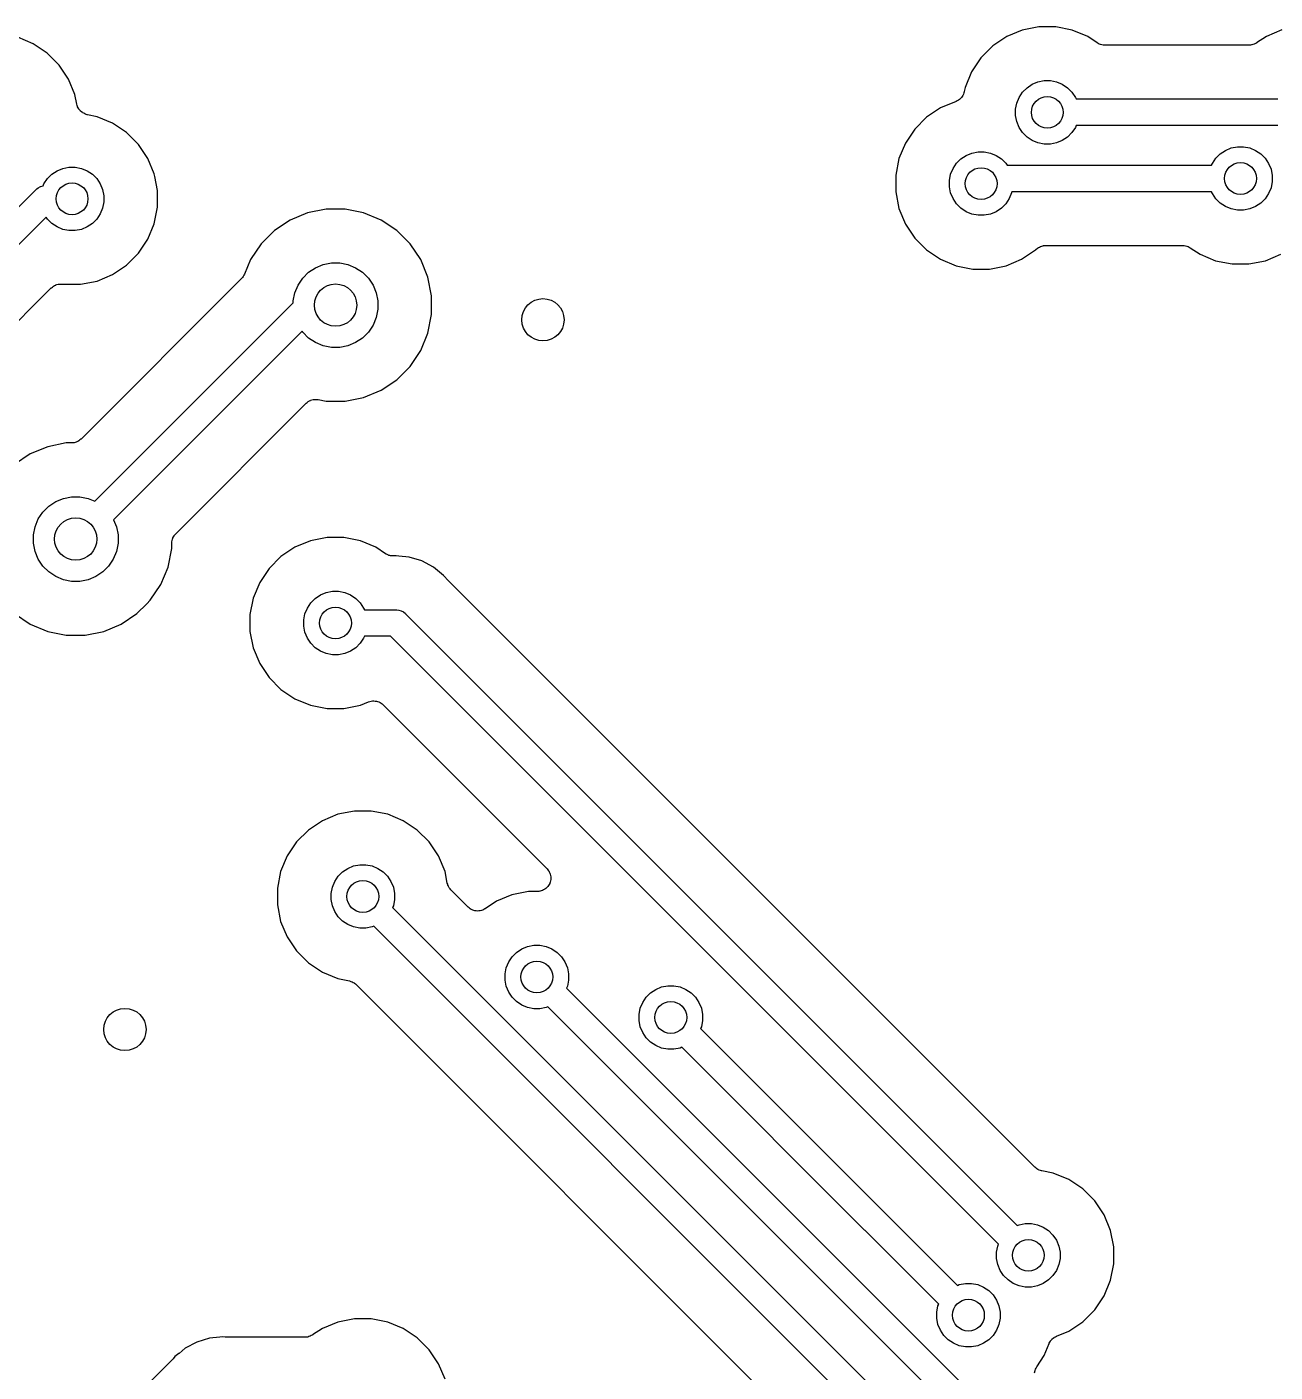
# Model space of a CAD drawing. Extents: x 0.81 to 4.31, y -4.31 to -0.81.
# Drawn here: x 2.208 to 2.672, y -2.641 to -2.141 of the extents above; entities that cross this region are included whole.
import ezdxf

# ---------------------------------------------------------------- set-up
doc = ezdxf.new("R2010")
doc.units = 0
doc.header["$MEASUREMENT"] = 0
doc.layers.add('BLACK', color=7, linetype='CONTINUOUS')

msp = doc.modelspace()

# ---------------------------------------------------------------- linework, layer by layer
at = {"layer": 'BLACK', "linetype": 'CONTINUOUS'}
for p, q in [((2.57831, -2.14173), (2.57252, -2.14413)), ((2.58446, -2.14051), (2.57831, -2.14173)), ((2.59073, -2.14051), (2.58446, -2.14051)), ((2.59687, -2.14173), (2.59073, -2.14051)), ((2.60266, -2.14413), (2.59687, -2.14173)), ((2.67494, -2.14165), (2.66915, -2.14404)), ((2.21017, -2.14679), (2.20438, -2.14439)), ((2.21538, -2.15027), (2.21017, -2.14679)), ((2.56731, -2.14761), (2.56288, -2.15204)), ((2.57252, -2.14413), (2.56731, -2.14761)), ((2.60616, -2.14647), (2.60266, -2.14413)), ((2.60657, -2.14669), (2.60616, -2.14647)), ((2.60697, -2.14691), (2.60657, -2.14669)), ((2.607, -2.14692), (2.60697, -2.14691)), ((2.60702, -2.14693), (2.607, -2.14692)), ((2.60746, -2.14706), (2.60702, -2.14693)), ((2.6079, -2.1472), (2.60746, -2.14706)), ((2.60793, -2.14721), (2.6079, -2.1472)), ((2.60796, -2.14722), (2.60793, -2.14721)), ((2.60841, -2.14726), (2.60796, -2.14722)), ((2.60887, -2.14731), (2.60841, -2.14726)), ((2.60893, -2.14731), (2.60887, -2.14731)), ((2.60894, -2.14731), (2.60893, -2.14731)), ((2.60893, -2.14731), (2.60893, -2.14731)), ((2.60893, -2.14731), (2.60893, -2.14731)), ((2.66274, -2.14731), (2.60894, -2.14731)), ((2.6632, -2.14727), (2.66274, -2.14731)), ((2.66366, -2.14723), (2.6632, -2.14727)), ((2.66368, -2.14722), (2.66366, -2.14723)), ((2.66371, -2.14722), (2.66368, -2.14722)), ((2.66415, -2.14709), (2.66371, -2.14722)), ((2.66459, -2.14696), (2.66415, -2.14709)), ((2.66462, -2.14694), (2.66459, -2.14696)), ((2.66465, -2.14694), (2.66462, -2.14694)), ((2.66505, -2.14672), (2.66465, -2.14694)), ((2.66546, -2.14651), (2.66505, -2.14672)), ((2.66551, -2.14648), (2.66546, -2.14651)), ((2.66552, -2.14647), (2.66551, -2.14648)), ((2.66551, -2.14648), (2.66551, -2.14648)), ((2.66551, -2.14648), (2.66551, -2.14648)), ((2.66915, -2.14404), (2.66552, -2.14647)), ((2.21981, -2.1547), (2.21538, -2.15027)), ((2.56288, -2.15204), (2.5594, -2.15725)), ((2.22329, -2.15991), (2.21981, -2.1547)), ((2.5594, -2.15725), (2.557, -2.16304)), ((2.22569, -2.1657), (2.22329, -2.15991)), ((2.58006, -2.16315), (2.582, -2.16185)), ((2.582, -2.16185), (2.58415, -2.16096)), ((2.58415, -2.16096), (2.58643, -2.16051)), ((2.58643, -2.16051), (2.58876, -2.16051)), ((2.58876, -2.16051), (2.59104, -2.16096)), ((2.59104, -2.16096), (2.59319, -2.16185)), ((2.59319, -2.16185), (2.59512, -2.16315)), ((2.2264, -2.16928), (2.22569, -2.1657)), ((2.55453, -2.16779), (2.55412, -2.16801)), ((2.55455, -2.16778), (2.55453, -2.16779)), ((2.55457, -2.16777), (2.55455, -2.16778)), ((2.55493, -2.16747), (2.55457, -2.16777)), ((2.55529, -2.16718), (2.55493, -2.16747)), ((2.5553, -2.16716), (2.55529, -2.16718)), ((2.55532, -2.16715), (2.5553, -2.16716)), ((2.55562, -2.16679), (2.55532, -2.16715)), ((2.55592, -2.16643), (2.55562, -2.16679)), ((2.55593, -2.16641), (2.55592, -2.16643)), ((2.55594, -2.16639), (2.55593, -2.16641)), ((2.55617, -2.16598), (2.55594, -2.16639)), ((2.55639, -2.16558), (2.55617, -2.16598)), ((2.5564, -2.16556), (2.55639, -2.16558)), ((2.55641, -2.16553), (2.5564, -2.16556)), ((2.55654, -2.16509), (2.55641, -2.16553)), ((2.55668, -2.16465), (2.55654, -2.16509)), ((2.55669, -2.1646), (2.55668, -2.16465)), ((2.5567, -2.16458), (2.55669, -2.1646)), ((2.55669, -2.1646), (2.55669, -2.1646)), ((2.55669, -2.1646), (2.55669, -2.1646)), ((2.557, -2.16304), (2.5567, -2.16458)), ((2.57624, -2.16888), (2.57713, -2.16673)), ((2.57713, -2.16673), (2.57842, -2.16479)), ((2.57842, -2.16479), (2.58006, -2.16315)), ((2.59512, -2.16315), (2.59677, -2.16479)), ((2.59677, -2.16479), (2.59806, -2.16673)), ((2.59806, -2.16673), (2.5983, -2.16731)), ((2.5983, -2.16731), (2.67347, -2.16731)), ((2.22654, -2.16972), (2.2264, -2.16928)), ((2.22667, -2.17017), (2.22654, -2.16972)), ((2.22668, -2.17019), (2.22667, -2.17017)), ((2.22669, -2.17021), (2.22668, -2.17019)), ((2.22691, -2.17062), (2.22669, -2.17021)), ((2.22712, -2.17103), (2.22691, -2.17062)), ((2.22713, -2.17105), (2.22712, -2.17103)), ((2.22714, -2.17107), (2.22713, -2.17105)), ((2.22744, -2.17143), (2.22714, -2.17107)), ((2.22773, -2.17179), (2.22744, -2.17143)), ((2.22775, -2.17181), (2.22773, -2.17179)), ((2.22776, -2.17183), (2.22775, -2.17181)), ((2.22812, -2.17212), (2.22776, -2.17183)), ((2.22848, -2.17242), (2.22812, -2.17212)), ((2.2285, -2.17243), (2.22848, -2.17242)), ((2.22851, -2.17245), (2.2285, -2.17243)), ((2.22893, -2.17267), (2.22851, -2.17245)), ((2.22933, -2.17289), (2.22893, -2.17267)), ((2.54792, -2.17062), (2.54271, -2.1741)), ((2.55371, -2.16822), (2.54792, -2.17062)), ((2.55412, -2.16801), (2.55371, -2.16822)), ((2.57578, -2.17116), (2.57624, -2.16888)), ((2.57578, -2.17348), (2.57578, -2.17116)), ((2.22935, -2.1729), (2.22933, -2.17289)), ((2.22937, -2.17291), (2.22935, -2.1729)), ((2.22982, -2.17305), (2.22937, -2.17291)), ((2.23026, -2.17319), (2.22982, -2.17305)), ((2.2303, -2.1732), (2.23026, -2.17319)), ((2.23031, -2.1732), (2.2303, -2.1732)), ((2.23033, -2.1732), (2.23031, -2.1732)), ((2.23031, -2.1732), (2.23031, -2.1732)), ((2.23391, -2.17392), (2.23033, -2.1732)), ((2.2397, -2.17631), (2.23391, -2.17392)), ((2.24491, -2.17979), (2.2397, -2.17631)), ((2.54271, -2.1741), (2.53828, -2.17854)), ((2.57624, -2.17577), (2.57578, -2.17348)), ((2.57713, -2.17792), (2.57624, -2.17577)), ((2.59837, -2.17716), (2.59806, -2.17792)), ((2.67347, -2.17716), (2.59837, -2.17716)), ((2.24934, -2.18423), (2.24491, -2.17979)), ((2.53828, -2.17854), (2.5348, -2.18375)), ((2.57842, -2.17985), (2.57713, -2.17792)), ((2.58006, -2.18149), (2.57842, -2.17985)), ((2.582, -2.18279), (2.58006, -2.18149)), ((2.58415, -2.18368), (2.582, -2.18279)), ((2.59319, -2.18279), (2.59104, -2.18368)), ((2.59512, -2.18149), (2.59319, -2.18279)), ((2.59677, -2.17985), (2.59512, -2.18149)), ((2.59806, -2.17792), (2.59677, -2.17985)), ((2.25282, -2.18944), (2.24934, -2.18423)), ((2.5348, -2.18375), (2.5324, -2.18953)), ((2.55739, -2.18835), (2.55954, -2.18746)), ((2.55954, -2.18746), (2.56182, -2.187)), ((2.56182, -2.187), (2.56415, -2.187)), ((2.56415, -2.187), (2.56643, -2.18746)), ((2.56643, -2.18746), (2.56858, -2.18835)), ((2.58643, -2.18413), (2.58415, -2.18368)), ((2.58876, -2.18413), (2.58643, -2.18413)), ((2.59104, -2.18368), (2.58876, -2.18413)), ((2.65035, -2.1894), (2.652, -2.18775)), ((2.652, -2.18775), (2.65393, -2.18646)), ((2.65393, -2.18646), (2.65608, -2.18557)), ((2.65608, -2.18557), (2.65836, -2.18512)), ((2.65836, -2.18512), (2.66069, -2.18512)), ((2.66069, -2.18512), (2.66297, -2.18557)), ((2.66297, -2.18557), (2.66512, -2.18646)), ((2.66512, -2.18646), (2.66705, -2.18775)), ((2.66705, -2.18775), (2.6687, -2.1894)), ((2.22118, -2.19315), (2.22347, -2.19269)), ((2.22347, -2.19269), (2.22579, -2.19269)), ((2.22579, -2.19269), (2.22808, -2.19315)), ((2.25522, -2.19522), (2.25282, -2.18944)), ((2.5324, -2.18953), (2.53118, -2.19568)), ((2.55252, -2.19322), (2.55381, -2.19128)), ((2.55381, -2.19128), (2.55546, -2.18964)), ((2.55546, -2.18964), (2.55739, -2.18835)), ((2.56858, -2.18835), (2.57052, -2.18964)), ((2.57052, -2.18964), (2.57216, -2.19128)), ((2.57216, -2.19128), (2.57264, -2.19201)), ((2.57264, -2.19201), (2.64878, -2.19201)), ((2.64878, -2.19201), (2.64906, -2.19133)), ((2.64906, -2.19133), (2.65035, -2.1894)), ((2.6687, -2.1894), (2.66999, -2.19133)), ((2.66999, -2.19133), (2.67088, -2.19348)), ((2.21416, -2.19891), (2.21546, -2.19697)), ((2.21546, -2.19697), (2.2171, -2.19533)), ((2.2171, -2.19533), (2.21904, -2.19404)), ((2.21904, -2.19404), (2.22118, -2.19315)), ((2.22808, -2.19315), (2.23022, -2.19404)), ((2.23022, -2.19404), (2.23216, -2.19533)), ((2.23216, -2.19533), (2.2338, -2.19697)), ((2.2338, -2.19697), (2.2351, -2.19891)), ((2.2554, -2.19616), (2.25522, -2.19522)), ((2.25541, -2.19616), (2.2554, -2.19616)), ((2.25644, -2.20137), (2.25541, -2.19616)), ((2.53118, -2.19568), (2.53118, -2.20195)), ((2.55118, -2.19765), (2.55163, -2.19537)), ((2.55118, -2.19998), (2.55118, -2.19765)), ((2.55163, -2.19537), (2.55252, -2.19322)), ((2.67088, -2.19348), (2.67134, -2.19576)), ((2.67134, -2.19576), (2.67134, -2.19809)), ((2.16397, -2.24836), (2.21114, -2.20119)), ((2.21114, -2.20119), (2.21129, -2.20101)), ((2.21129, -2.20101), (2.21153, -2.20081)), ((2.21153, -2.20081), (2.21204, -2.20039)), ((2.21204, -2.20039), (2.2129, -2.19994)), ((2.2129, -2.19994), (2.213, -2.1999)), ((2.213, -2.1999), (2.21382, -2.19965)), ((2.21382, -2.19965), (2.21386, -2.19965)), ((2.21386, -2.19965), (2.21416, -2.19891)), ((2.2351, -2.19891), (2.23599, -2.20106)), ((2.23599, -2.20106), (2.23644, -2.20334)), ((2.25644, -2.20764), (2.25644, -2.20137)), ((2.53118, -2.20195), (2.5324, -2.20809)), ((2.55163, -2.20226), (2.55118, -2.19998)), ((2.55252, -2.20441), (2.55163, -2.20226)), ((2.57434, -2.20226), (2.57345, -2.20441)), ((2.57443, -2.20185), (2.57434, -2.20226)), ((2.64878, -2.20185), (2.57443, -2.20185)), ((2.64906, -2.20252), (2.64878, -2.20185)), ((2.65035, -2.20446), (2.64906, -2.20252)), ((2.66999, -2.20252), (2.6687, -2.20446)), ((2.67088, -2.20037), (2.66999, -2.20252)), ((2.67134, -2.19809), (2.67088, -2.20037)), ((2.23644, -2.20567), (2.23599, -2.20795)), ((2.23644, -2.20334), (2.23644, -2.20567)), ((2.25522, -2.21378), (2.25644, -2.20764)), ((2.55381, -2.20634), (2.55252, -2.20441)), ((2.55546, -2.20799), (2.55381, -2.20634)), ((2.57216, -2.20634), (2.57052, -2.20799)), ((2.57345, -2.20441), (2.57216, -2.20634)), ((2.652, -2.2061), (2.65035, -2.20446)), ((2.65393, -2.20739), (2.652, -2.2061)), ((2.65608, -2.20828), (2.65393, -2.20739)), ((2.66512, -2.20739), (2.66297, -2.20828)), ((2.66705, -2.2061), (2.66512, -2.20739)), ((2.6687, -2.20446), (2.66705, -2.2061)), ((2.21496, -2.21129), (2.17093, -2.25532)), ((2.21546, -2.21203), (2.21496, -2.21129)), ((2.2171, -2.21368), (2.21546, -2.21203)), ((2.2338, -2.21203), (2.23216, -2.21368)), ((2.2351, -2.2101), (2.2338, -2.21203)), ((2.23599, -2.20795), (2.2351, -2.2101)), ((2.30577, -2.21239), (2.29992, -2.2163)), ((2.31228, -2.2097), (2.30577, -2.21239)), ((2.31918, -2.20832), (2.31228, -2.2097)), ((2.32623, -2.20832), (2.31918, -2.20832)), ((2.33313, -2.2097), (2.32623, -2.20832)), ((2.33964, -2.21239), (2.33313, -2.2097)), ((2.34549, -2.2163), (2.33964, -2.21239)), ((2.5324, -2.20809), (2.5348, -2.21388)), ((2.55739, -2.20928), (2.55546, -2.20799)), ((2.55954, -2.21017), (2.55739, -2.20928)), ((2.56182, -2.21062), (2.55954, -2.21017)), ((2.56415, -2.21062), (2.56182, -2.21062)), ((2.56643, -2.21017), (2.56415, -2.21062)), ((2.56858, -2.20928), (2.56643, -2.21017)), ((2.57052, -2.20799), (2.56858, -2.20928)), ((2.65836, -2.20874), (2.65608, -2.20828)), ((2.66069, -2.20874), (2.65836, -2.20874)), ((2.66297, -2.20828), (2.66069, -2.20874)), ((2.21904, -2.21497), (2.2171, -2.21368)), ((2.22118, -2.21586), (2.21904, -2.21497)), ((2.22347, -2.21631), (2.22118, -2.21586)), ((2.22579, -2.21631), (2.22347, -2.21631)), ((2.22808, -2.21586), (2.22579, -2.21631)), ((2.23022, -2.21497), (2.22808, -2.21586)), ((2.23216, -2.21368), (2.23022, -2.21497)), ((2.25282, -2.21957), (2.25522, -2.21378)), ((2.29992, -2.2163), (2.29494, -2.22128)), ((2.35047, -2.22128), (2.34549, -2.2163)), ((2.5348, -2.21388), (2.53828, -2.21909)), ((2.24934, -2.22478), (2.25282, -2.21957)), ((2.29494, -2.22128), (2.29103, -2.22714)), ((2.35438, -2.22714), (2.35047, -2.22128)), ((2.53828, -2.21909), (2.54271, -2.22352)), ((2.58389, -2.22297), (2.58424, -2.22268)), ((2.58424, -2.22268), (2.58427, -2.22267)), ((2.58427, -2.22267), (2.58429, -2.22265)), ((2.58429, -2.22265), (2.5847, -2.22244)), ((2.5847, -2.22244), (2.5851, -2.22223)), ((2.5851, -2.22223), (2.58513, -2.22222)), ((2.58513, -2.22222), (2.58515, -2.22221)), ((2.58515, -2.22221), (2.5856, -2.22208)), ((2.5856, -2.22208), (2.58604, -2.22194)), ((2.58604, -2.22194), (2.58607, -2.22194)), ((2.58607, -2.22194), (2.58609, -2.22193)), ((2.58609, -2.22193), (2.58655, -2.22189)), ((2.58655, -2.22189), (2.58701, -2.22185)), ((2.58701, -2.22185), (2.63805, -2.22185)), ((2.63805, -2.22185), (2.63806, -2.22185)), ((2.63806, -2.22185), (2.63806, -2.22185)), ((2.63806, -2.22185), (2.63806, -2.22185)), ((2.63806, -2.22185), (2.63812, -2.22185)), ((2.63812, -2.22185), (2.63858, -2.2219)), ((2.63858, -2.2219), (2.63903, -2.22195)), ((2.63903, -2.22195), (2.63906, -2.22195)), ((2.63906, -2.22195), (2.63909, -2.22196)), ((2.63909, -2.22196), (2.63953, -2.2221)), ((2.63953, -2.2221), (2.63997, -2.22223)), ((2.63997, -2.22223), (2.63999, -2.22224)), ((2.63999, -2.22224), (2.64002, -2.22225)), ((2.64002, -2.22225), (2.64042, -2.22247)), ((2.64042, -2.22247), (2.64083, -2.22269)), ((2.64083, -2.22269), (2.64446, -2.22512)), ((2.24491, -2.22921), (2.24934, -2.22478)), ((2.29103, -2.22714), (2.2888, -2.2325)), ((2.35708, -2.23364), (2.35438, -2.22714)), ((2.54271, -2.22352), (2.54792, -2.227)), ((2.54792, -2.227), (2.55371, -2.2294)), ((2.57227, -2.2294), (2.57805, -2.227)), ((2.57805, -2.227), (2.58326, -2.22352)), ((2.58326, -2.22352), (2.58347, -2.22331)), ((2.58347, -2.22331), (2.58349, -2.2233)), ((2.58349, -2.2233), (2.58352, -2.22326)), ((2.58349, -2.2233), (2.58349, -2.2233)), ((2.58349, -2.2233), (2.58349, -2.2233)), ((2.58352, -2.22326), (2.58389, -2.22297)), ((2.64446, -2.22512), (2.65025, -2.22752)), ((2.65025, -2.22752), (2.65639, -2.22874)), ((2.66266, -2.22874), (2.6688, -2.22752)), ((2.6688, -2.22752), (2.67459, -2.22512)), ((2.23391, -2.23509), (2.2397, -2.23269)), ((2.2397, -2.23269), (2.24491, -2.22921)), ((2.28878, -2.23256), (2.28855, -2.23297)), ((2.2888, -2.2325), (2.28878, -2.23256)), ((2.31047, -2.23403), (2.31267, -2.23184)), ((2.31267, -2.23184), (2.31525, -2.23012)), ((2.31525, -2.23012), (2.31811, -2.22893)), ((2.31811, -2.22893), (2.32115, -2.22832)), ((2.32115, -2.22832), (2.32426, -2.22832)), ((2.32426, -2.22832), (2.3273, -2.22893)), ((2.3273, -2.22893), (2.33016, -2.23012)), ((2.33016, -2.23012), (2.33274, -2.23184)), ((2.33274, -2.23184), (2.33494, -2.23403)), ((2.55371, -2.2294), (2.55985, -2.23062)), ((2.55985, -2.23062), (2.56612, -2.23062)), ((2.56612, -2.23062), (2.57227, -2.2294)), ((2.65639, -2.22874), (2.66266, -2.22874)), ((2.19266, -2.26187), (2.21687, -2.23766)), ((2.21687, -2.23766), (2.21689, -2.23765)), ((2.21689, -2.23764), (2.21692, -2.23761)), ((2.21689, -2.23765), (2.21689, -2.23764)), ((2.21689, -2.23765), (2.21689, -2.23765)), ((2.21692, -2.23761), (2.21729, -2.23732)), ((2.21729, -2.23732), (2.21765, -2.23703)), ((2.21765, -2.23703), (2.21767, -2.23702)), ((2.21767, -2.23702), (2.21769, -2.237)), ((2.21769, -2.237), (2.2181, -2.23679)), ((2.2181, -2.23679), (2.21851, -2.23657)), ((2.21851, -2.23657), (2.21853, -2.23657)), ((2.21853, -2.23657), (2.21855, -2.23655)), ((2.21855, -2.23655), (2.219, -2.23642)), ((2.219, -2.23642), (2.21944, -2.23629)), ((2.21944, -2.23629), (2.21947, -2.23629)), ((2.21947, -2.23629), (2.21949, -2.23628)), ((2.21949, -2.23628), (2.21995, -2.23624)), ((2.21995, -2.23624), (2.22041, -2.2362)), ((2.22041, -2.2362), (2.22044, -2.2362)), ((2.22044, -2.2362), (2.22046, -2.2362)), ((2.22046, -2.2362), (2.22092, -2.23625)), ((2.22092, -2.23625), (2.22139, -2.23629)), ((2.22139, -2.23629), (2.2215, -2.23631)), ((2.2215, -2.23631), (2.22776, -2.23631)), ((2.22776, -2.23631), (2.23391, -2.23509)), ((2.28772, -2.23412), (2.22794, -2.29391)), ((2.28801, -2.23377), (2.28772, -2.23412)), ((2.28831, -2.23342), (2.28801, -2.23377)), ((2.28832, -2.23339), (2.28831, -2.23342)), ((2.28834, -2.23337), (2.28832, -2.23339)), ((2.28855, -2.23297), (2.28834, -2.23337)), ((2.30756, -2.23948), (2.30875, -2.23661)), ((2.30875, -2.23661), (2.31047, -2.23403)), ((2.33494, -2.23403), (2.33666, -2.23661)), ((2.33666, -2.23661), (2.33785, -2.23948)), ((2.35845, -2.24055), (2.35708, -2.23364)), ((2.30696, -2.24252), (2.30756, -2.23948)), ((2.30696, -2.24317), (2.30696, -2.24252)), ((2.33785, -2.23948), (2.33845, -2.24252)), ((2.33845, -2.24252), (2.33845, -2.24562)), ((2.35845, -2.24759), (2.35845, -2.24055)), ((2.2331, -2.31703), (2.30696, -2.24317)), ((2.33845, -2.24562), (2.33785, -2.24866)), ((2.35708, -2.2545), (2.35845, -2.24759)), ((2.33666, -2.25153), (2.33494, -2.25411)), ((2.33785, -2.24866), (2.33666, -2.25153)), ((2.31026, -2.25379), (2.24006, -2.32399)), ((2.31047, -2.25411), (2.31026, -2.25379)), ((2.31267, -2.2563), (2.31047, -2.25411)), ((2.31525, -2.25803), (2.31267, -2.2563)), ((2.33274, -2.2563), (2.33016, -2.25803)), ((2.33494, -2.25411), (2.33274, -2.2563)), ((2.35438, -2.261), (2.35708, -2.2545)), ((2.31811, -2.25921), (2.31525, -2.25803)), ((2.32115, -2.25982), (2.31811, -2.25921)), ((2.32426, -2.25982), (2.32115, -2.25982)), ((2.3273, -2.25921), (2.32426, -2.25982)), ((2.33016, -2.25803), (2.3273, -2.25921)), ((2.35047, -2.26686), (2.35438, -2.261)), ((2.34549, -2.27184), (2.35047, -2.26686)), ((2.33964, -2.27575), (2.34549, -2.27184)), ((2.33313, -2.27845), (2.33964, -2.27575)), ((2.26318, -2.32915), (2.31173, -2.2806)), ((2.31173, -2.2806), (2.31174, -2.28059)), ((2.31174, -2.28059), (2.31174, -2.28059)), ((2.31174, -2.28059), (2.31175, -2.28059)), ((2.31175, -2.28059), (2.31178, -2.28055)), ((2.31178, -2.28055), (2.31214, -2.28026)), ((2.31214, -2.28026), (2.3125, -2.27997)), ((2.3125, -2.27997), (2.31252, -2.27996)), ((2.31252, -2.27996), (2.31254, -2.27994)), ((2.31254, -2.27994), (2.31295, -2.27973)), ((2.31295, -2.27973), (2.31336, -2.27951)), ((2.31336, -2.27951), (2.31339, -2.27951)), ((2.31339, -2.27951), (2.31341, -2.27949)), ((2.31341, -2.27949), (2.31385, -2.27937)), ((2.31385, -2.27937), (2.3143, -2.27923)), ((2.3143, -2.27923), (2.31432, -2.27923)), ((2.31432, -2.27923), (2.31434, -2.27922)), ((2.31434, -2.27922), (2.31481, -2.27918)), ((2.31481, -2.27918), (2.31527, -2.27914)), ((2.31527, -2.27914), (2.31529, -2.27914)), ((2.31529, -2.27914), (2.31532, -2.27914)), ((2.31532, -2.27914), (2.31578, -2.27919)), ((2.31578, -2.27919), (2.31624, -2.27923)), ((2.31624, -2.27923), (2.31918, -2.27982)), ((2.31918, -2.27982), (2.32623, -2.27982)), ((2.32623, -2.27982), (2.33313, -2.27845)), ((2.21554, -2.29674), (2.20904, -2.29944)), ((2.22245, -2.29537), (2.21554, -2.29674)), ((2.2244, -2.29537), (2.22245, -2.29537)), ((2.22486, -2.29533), (2.2244, -2.29537)), ((2.22532, -2.29528), (2.22486, -2.29533)), ((2.22535, -2.29528), (2.22532, -2.29528)), ((2.22537, -2.29527), (2.22535, -2.29528)), ((2.22581, -2.29514), (2.22537, -2.29527)), ((2.22626, -2.29501), (2.22581, -2.29514)), ((2.22628, -2.295), (2.22626, -2.29501)), ((2.22631, -2.29499), (2.22628, -2.295)), ((2.22671, -2.29478), (2.22631, -2.29499)), ((2.22712, -2.29456), (2.22671, -2.29478)), ((2.22715, -2.29455), (2.22712, -2.29456)), ((2.22717, -2.29453), (2.22715, -2.29455)), ((2.22753, -2.29424), (2.22717, -2.29453)), ((2.22789, -2.29395), (2.22753, -2.29424)), ((2.22792, -2.29392), (2.22789, -2.29395)), ((2.22793, -2.29392), (2.22792, -2.29392)), ((2.22792, -2.29392), (2.22792, -2.29392)), ((2.22794, -2.29391), (2.22793, -2.29392)), ((2.20904, -2.29944), (2.20318, -2.30335)), ((2.21593, -2.31889), (2.21851, -2.31716)), ((2.21851, -2.31716), (2.22138, -2.31598)), ((2.22138, -2.31598), (2.22442, -2.31537)), ((2.22442, -2.31537), (2.22752, -2.31537)), ((2.22752, -2.31537), (2.23056, -2.31598)), ((2.23056, -2.31598), (2.2331, -2.31703)), ((2.21201, -2.32366), (2.21374, -2.32108)), ((2.21374, -2.32108), (2.21593, -2.31889)), ((2.21022, -2.32957), (2.21083, -2.32652)), ((2.21083, -2.32652), (2.21201, -2.32366)), ((2.24006, -2.32399), (2.24111, -2.32652)), ((2.24111, -2.32652), (2.24172, -2.32957)), ((2.21022, -2.33267), (2.21022, -2.32957)), ((2.21083, -2.33571), (2.21022, -2.33267)), ((2.24172, -2.33267), (2.24111, -2.33571)), ((2.24172, -2.32957), (2.24172, -2.33267)), ((2.26172, -2.33262), (2.26177, -2.33216)), ((2.26172, -2.33267), (2.26172, -2.33262)), ((2.26172, -2.33269), (2.26172, -2.33267)), ((2.26172, -2.33267), (2.26172, -2.33267)), ((2.26172, -2.33267), (2.26172, -2.33267)), ((2.26172, -2.33464), (2.26172, -2.33269)), ((2.26177, -2.33216), (2.26182, -2.3317)), ((2.26182, -2.33167), (2.26183, -2.33165)), ((2.26182, -2.3317), (2.26182, -2.33167)), ((2.26183, -2.33165), (2.26197, -2.3312)), ((2.26197, -2.3312), (2.2621, -2.33076)), ((2.2621, -2.33076), (2.26211, -2.33074)), ((2.26211, -2.33074), (2.26212, -2.33072)), ((2.26212, -2.33072), (2.26234, -2.33031)), ((2.26234, -2.33031), (2.26256, -2.3299)), ((2.26256, -2.3299), (2.26258, -2.32988)), ((2.26258, -2.32988), (2.26259, -2.32986)), ((2.26259, -2.32986), (2.26289, -2.32951)), ((2.26289, -2.32951), (2.26318, -2.32915)), ((2.31338, -2.3318), (2.30759, -2.33419)), ((2.31952, -2.33057), (2.31338, -2.3318)), ((2.32579, -2.33057), (2.31952, -2.33057)), ((2.33193, -2.3318), (2.32579, -2.33057)), ((2.33772, -2.33419), (2.33193, -2.3318)), ((2.21201, -2.33858), (2.21083, -2.33571)), ((2.24111, -2.33571), (2.23992, -2.33858)), ((2.26034, -2.34155), (2.26172, -2.33464)), ((2.30238, -2.33767), (2.29795, -2.34211)), ((2.30759, -2.33419), (2.30238, -2.33767)), ((2.34131, -2.33659), (2.33772, -2.33419)), ((2.3415, -2.33669), (2.34131, -2.33659)), ((2.34168, -2.33681), (2.3415, -2.33669)), ((2.34193, -2.33692), (2.34168, -2.33681)), ((2.34217, -2.33705), (2.34193, -2.33692)), ((2.34237, -2.33711), (2.34217, -2.33705)), ((2.34257, -2.3372), (2.34237, -2.33711)), ((2.34284, -2.33725), (2.34257, -2.3372)), ((2.3431, -2.33733), (2.34284, -2.33725)), ((2.34332, -2.33735), (2.3431, -2.33733)), ((2.34353, -2.3374), (2.34332, -2.33735)), ((2.3438, -2.3374), (2.34353, -2.3374)), ((2.34407, -2.33743), (2.3438, -2.3374)), ((2.34429, -2.33741), (2.34407, -2.33743)), ((2.3445, -2.33741), (2.34429, -2.33741)), ((2.34457, -2.3374), (2.3445, -2.33741)), ((2.34522, -2.33734), (2.34457, -2.3374)), ((2.3462, -2.33744), (2.34522, -2.33734)), ((2.3501, -2.33782), (2.3462, -2.33744)), ((2.3462, -2.33744), (2.3462, -2.33744)), ((2.3548, -2.33925), (2.3501, -2.33782)), ((2.21374, -2.34116), (2.21201, -2.33858)), ((2.21593, -2.34335), (2.21374, -2.34116)), ((2.2382, -2.34116), (2.23601, -2.34335)), ((2.23992, -2.33858), (2.2382, -2.34116)), ((2.25765, -2.34805), (2.26034, -2.34155)), ((2.29795, -2.34211), (2.29447, -2.34732)), ((2.35913, -2.34156), (2.3548, -2.33925)), ((2.36292, -2.34468), (2.35913, -2.34156)), ((2.21851, -2.34507), (2.21593, -2.34335)), ((2.22138, -2.34626), (2.21851, -2.34507)), ((2.22442, -2.34687), (2.22138, -2.34626)), ((2.22752, -2.34687), (2.22442, -2.34687)), ((2.23056, -2.34626), (2.22752, -2.34687)), ((2.23343, -2.34507), (2.23056, -2.34626)), ((2.23601, -2.34335), (2.23343, -2.34507)), ((2.25374, -2.35391), (2.25765, -2.34805)), ((2.29447, -2.34732), (2.29207, -2.3531)), ((2.36355, -2.34544), (2.36292, -2.34468)), ((2.3637, -2.34559), (2.36355, -2.34544)), ((2.36383, -2.34575), (2.3637, -2.34559)), ((2.36388, -2.3458), (2.36383, -2.34575)), ((2.4074, -2.38932), (2.36388, -2.3458)), ((2.29207, -2.3531), (2.29084, -2.35925)), ((2.31513, -2.35321), (2.31706, -2.35192)), ((2.31706, -2.35192), (2.31921, -2.35103)), ((2.31921, -2.35103), (2.32149, -2.35057)), ((2.32149, -2.35057), (2.32382, -2.35057)), ((2.32382, -2.35057), (2.3261, -2.35103)), ((2.3261, -2.35103), (2.32825, -2.35192)), ((2.32825, -2.35192), (2.33018, -2.35321)), ((2.24876, -2.35889), (2.25242, -2.35522)), ((2.25242, -2.35522), (2.25374, -2.35391)), ((2.25242, -2.35522), (2.25242, -2.35522)), ((2.3113, -2.35894), (2.31219, -2.35679)), ((2.31219, -2.35679), (2.31348, -2.35485)), ((2.31348, -2.35485), (2.31513, -2.35321)), ((2.33018, -2.35321), (2.33183, -2.35485)), ((2.33183, -2.35485), (2.33312, -2.35679)), ((2.33312, -2.35679), (2.3334, -2.35746)), ((2.3334, -2.35746), (2.34497, -2.35746)), ((2.34497, -2.35746), (2.34522, -2.35744)), ((2.34522, -2.35744), (2.34546, -2.35746)), ((2.34546, -2.35746), (2.34546, -2.35746)), ((2.34546, -2.35746), (2.34618, -2.35753)), ((2.34618, -2.35753), (2.34711, -2.35781)), ((2.34711, -2.35781), (2.34796, -2.35827)), ((2.20318, -2.35889), (2.20904, -2.3628)), ((2.20904, -2.3628), (2.21554, -2.36549)), ((2.2364, -2.36549), (2.2429, -2.3628)), ((2.2429, -2.3628), (2.24876, -2.35889)), ((2.29084, -2.35925), (2.29084, -2.36552)), ((2.31084, -2.36122), (2.3113, -2.35894)), ((2.31084, -2.36355), (2.31084, -2.36122)), ((2.34796, -2.35827), (2.34871, -2.35889)), ((2.34871, -2.35889), (2.34887, -2.35907)), ((2.34887, -2.35907), (2.57642, -2.58663)), ((2.21554, -2.36549), (2.22245, -2.36687)), ((2.22245, -2.36687), (2.22949, -2.36687)), ((2.22949, -2.36687), (2.2364, -2.36549)), ((2.29084, -2.36552), (2.29207, -2.37166)), ((2.3113, -2.36583), (2.31084, -2.36355)), ((2.31219, -2.36798), (2.3113, -2.36583)), ((2.31348, -2.36991), (2.31219, -2.36798)), ((2.33312, -2.36798), (2.33183, -2.36991)), ((2.3334, -2.3673), (2.33312, -2.36798)), ((2.34318, -2.3673), (2.3334, -2.3673)), ((2.56946, -2.59359), (2.34318, -2.3673)), ((2.29207, -2.37166), (2.29447, -2.37745)), ((2.31513, -2.37156), (2.31348, -2.36991)), ((2.31706, -2.37285), (2.31513, -2.37156)), ((2.31921, -2.37374), (2.31706, -2.37285)), ((2.32825, -2.37285), (2.3261, -2.37374)), ((2.33018, -2.37156), (2.32825, -2.37285)), ((2.33183, -2.36991), (2.33018, -2.37156)), ((2.29447, -2.37745), (2.29795, -2.38266)), ((2.32149, -2.37419), (2.31921, -2.37374)), ((2.32382, -2.37419), (2.32149, -2.37419)), ((2.3261, -2.37374), (2.32382, -2.37419)), ((2.29795, -2.38266), (2.30238, -2.38709)), ((2.30238, -2.38709), (2.30759, -2.39057)), ((2.30759, -2.39057), (2.31338, -2.39297)), ((2.31338, -2.39297), (2.31952, -2.39419)), ((2.32579, -2.39419), (2.33193, -2.39297)), ((2.33193, -2.39297), (2.33495, -2.39172)), ((2.33495, -2.39172), (2.33497, -2.39171)), ((2.33497, -2.39171), (2.33501, -2.3917)), ((2.33497, -2.39171), (2.33497, -2.39171)), ((2.33497, -2.39171), (2.33497, -2.39171)), ((2.33501, -2.3917), (2.33546, -2.39157)), ((2.33546, -2.39157), (2.33591, -2.39144)), ((2.33591, -2.39144), (2.33593, -2.39143)), ((2.33593, -2.39143), (2.33595, -2.39143)), ((2.33595, -2.39143), (2.33642, -2.39139)), ((2.33642, -2.39139), (2.33688, -2.39134)), ((2.33688, -2.39134), (2.3369, -2.39135)), ((2.3369, -2.39135), (2.33692, -2.39134)), ((2.33692, -2.39134), (2.33739, -2.3914)), ((2.33739, -2.3914), (2.33785, -2.39144)), ((2.33785, -2.39144), (2.33787, -2.39145)), ((2.33787, -2.39145), (2.33789, -2.39145)), ((2.33789, -2.39145), (2.33834, -2.39159)), ((2.33834, -2.39159), (2.33878, -2.39173)), ((2.33878, -2.39173), (2.3388, -2.39174)), ((2.3388, -2.39174), (2.33882, -2.39174)), ((2.33882, -2.39174), (2.33924, -2.39197)), ((2.33924, -2.39197), (2.33964, -2.39219)), ((2.33964, -2.39219), (2.33966, -2.3922)), ((2.33966, -2.3922), (2.33968, -2.39221)), ((2.33968, -2.39221), (2.34004, -2.39251)), ((2.34004, -2.39251), (2.3404, -2.39281)), ((2.3404, -2.39281), (2.40136, -2.45377)), ((2.53499, -2.51692), (2.4074, -2.38932)), ((2.4074, -2.38932), (2.4074, -2.38932)), ((2.31952, -2.39419), (2.32579, -2.39419)), ((2.32971, -2.43234), (2.32356, -2.43356)), ((2.33598, -2.43234), (2.32971, -2.43234)), ((2.34212, -2.43356), (2.33598, -2.43234)), ((2.31777, -2.43596), (2.31256, -2.43944)), ((2.32356, -2.43356), (2.31777, -2.43596)), ((2.34791, -2.43596), (2.34212, -2.43356)), ((2.35312, -2.43944), (2.34791, -2.43596)), ((2.31256, -2.43944), (2.30813, -2.44387)), ((2.35755, -2.44387), (2.35312, -2.43944)), ((2.30813, -2.44387), (2.30465, -2.44908)), ((2.36103, -2.44908), (2.35755, -2.44387)), ((2.30465, -2.44908), (2.30225, -2.45487)), ((2.32725, -2.45368), (2.3294, -2.45279)), ((2.3294, -2.45279), (2.33168, -2.45234)), ((2.33168, -2.45234), (2.33401, -2.45234)), ((2.33401, -2.45234), (2.33629, -2.45279)), ((2.33629, -2.45279), (2.33844, -2.45368)), ((2.36343, -2.45487), (2.36103, -2.44908)), ((2.30225, -2.45487), (2.30103, -2.46102)), ((2.32238, -2.45856), (2.32367, -2.45662)), ((2.32367, -2.45662), (2.32531, -2.45498)), ((2.32531, -2.45498), (2.32725, -2.45368)), ((2.33844, -2.45368), (2.34037, -2.45498)), ((2.34037, -2.45498), (2.34202, -2.45662)), ((2.34202, -2.45662), (2.34331, -2.45856)), ((2.36428, -2.45915), (2.36343, -2.45487)), ((2.40136, -2.45377), (2.4014, -2.45381)), ((2.4014, -2.45381), (2.4014, -2.45381)), ((2.4014, -2.45381), (2.4014, -2.45381)), ((2.4014, -2.45381), (2.40141, -2.45382)), ((2.40141, -2.45382), (2.40171, -2.4542)), ((2.40171, -2.4542), (2.40201, -2.45457)), ((2.40201, -2.45457), (2.40201, -2.45458)), ((2.40201, -2.45458), (2.40202, -2.45459)), ((2.40202, -2.45459), (2.40224, -2.45502)), ((2.40224, -2.45502), (2.40246, -2.45544)), ((2.40246, -2.45544), (2.40247, -2.45544)), ((2.40247, -2.45544), (2.40247, -2.45545)), ((2.40247, -2.45545), (2.4026, -2.45591)), ((2.4026, -2.45591), (2.40274, -2.45637)), ((2.40277, -2.45784), (2.40272, -2.45831)), ((2.40274, -2.45637), (2.40274, -2.45638)), ((2.40274, -2.45638), (2.40274, -2.45639)), ((2.40274, -2.45639), (2.40278, -2.45687)), ((2.40283, -2.45736), (2.40277, -2.45784)), ((2.40278, -2.45687), (2.40283, -2.45734)), ((2.40283, -2.45734), (2.40283, -2.45735)), ((2.40283, -2.45735), (2.40283, -2.45736)), ((2.30103, -2.46102), (2.30103, -2.46728)), ((2.32103, -2.46299), (2.32149, -2.4607)), ((2.32103, -2.46531), (2.32103, -2.46299)), ((2.32149, -2.4607), (2.32238, -2.45856)), ((2.34331, -2.45856), (2.3442, -2.4607)), ((2.3442, -2.4607), (2.34465, -2.46299)), ((2.34465, -2.46299), (2.34465, -2.46531)), ((2.36442, -2.4596), (2.36428, -2.45915)), ((2.36454, -2.46004), (2.36442, -2.4596)), ((2.36456, -2.46006), (2.36454, -2.46004)), ((2.36457, -2.46009), (2.36456, -2.46006)), ((2.36478, -2.46049), (2.36457, -2.46009)), ((2.36499, -2.4609), (2.36478, -2.46049)), ((2.36501, -2.46092), (2.36499, -2.4609)), ((2.36502, -2.46095), (2.36501, -2.46092)), ((2.36532, -2.46131), (2.36502, -2.46095)), ((2.3656, -2.46167), (2.36532, -2.46131)), ((2.36564, -2.4617), (2.3656, -2.46167)), ((2.36564, -2.46171), (2.36564, -2.4617)), ((2.36565, -2.46171), (2.36564, -2.46171)), ((2.36564, -2.46171), (2.36564, -2.46171)), ((2.37204, -2.46811), (2.36565, -2.46171)), ((2.39448, -2.46231), (2.38833, -2.46353)), ((2.39783, -2.46231), (2.39448, -2.46231)), ((2.39831, -2.46226), (2.39783, -2.46231)), ((2.39878, -2.46222), (2.39831, -2.46226)), ((2.39879, -2.46222), (2.39878, -2.46222)), ((2.3988, -2.46221), (2.39879, -2.46222)), ((2.39925, -2.46208), (2.3988, -2.46221)), ((2.39972, -2.46194), (2.39925, -2.46208)), ((2.39973, -2.46193), (2.39972, -2.46193)), ((2.39972, -2.46193), (2.39972, -2.46194)), ((2.40015, -2.46171), (2.39973, -2.46193)), ((2.40058, -2.46148), (2.40015, -2.46171)), ((2.40059, -2.46148), (2.40058, -2.46148)), ((2.40096, -2.46117), (2.40059, -2.46147)), ((2.40059, -2.46147), (2.40059, -2.46148)), ((2.40134, -2.46087), (2.40096, -2.46117)), ((2.40135, -2.46086), (2.40134, -2.46086)), ((2.40134, -2.46086), (2.40134, -2.46087)), ((2.40165, -2.46049), (2.40135, -2.46086)), ((2.40196, -2.46012), (2.40165, -2.46049)), ((2.40197, -2.46011), (2.40196, -2.46012)), ((2.4022, -2.45968), (2.40197, -2.46011)), ((2.40197, -2.46011), (2.40197, -2.46011)), ((2.40243, -2.45926), (2.4022, -2.45968)), ((2.40244, -2.45925), (2.40243, -2.45925)), ((2.40243, -2.45925), (2.40243, -2.45926)), ((2.40258, -2.45879), (2.40244, -2.45925)), ((2.40272, -2.45833), (2.40258, -2.45879)), ((2.40272, -2.45831), (2.40272, -2.45832)), ((2.40272, -2.45832), (2.40272, -2.45833)), ((2.30103, -2.46728), (2.30225, -2.47343)), ((2.32149, -2.46759), (2.32103, -2.46531)), ((2.32238, -2.46974), (2.32149, -2.46759)), ((2.3442, -2.46759), (2.34392, -2.46827)), ((2.34465, -2.46531), (2.3442, -2.46759)), ((2.37241, -2.4684), (2.37204, -2.46811)), ((2.38254, -2.46593), (2.37836, -2.46873)), ((2.38833, -2.46353), (2.38254, -2.46593)), ((2.32367, -2.47168), (2.32238, -2.46974)), ((2.32531, -2.47332), (2.32367, -2.47168)), ((2.34392, -2.46827), (2.61158, -2.73592)), ((2.37276, -2.4687), (2.37241, -2.4684)), ((2.37278, -2.46871), (2.37276, -2.4687)), ((2.3728, -2.46873), (2.37278, -2.46871)), ((2.37321, -2.46895), (2.3728, -2.46873)), ((2.37362, -2.46917), (2.37321, -2.46895)), ((2.37364, -2.46918), (2.37362, -2.46917)), ((2.37366, -2.46919), (2.37364, -2.46918)), ((2.37411, -2.46932), (2.37366, -2.46919)), ((2.37455, -2.46946), (2.37411, -2.46932)), ((2.37457, -2.46947), (2.37455, -2.46946)), ((2.37459, -2.46947), (2.37457, -2.46947)), ((2.37506, -2.46952), (2.37459, -2.46947)), ((2.37552, -2.46957), (2.37506, -2.46952)), ((2.37554, -2.46957), (2.37552, -2.46957)), ((2.37556, -2.46957), (2.37554, -2.46957)), ((2.37603, -2.46953), (2.37556, -2.46957)), ((2.37649, -2.46949), (2.37603, -2.46953)), ((2.37651, -2.46948), (2.37649, -2.46949)), ((2.37653, -2.46948), (2.37651, -2.46948)), ((2.37698, -2.46934), (2.37653, -2.46948)), ((2.37743, -2.46921), (2.37698, -2.46934)), ((2.37745, -2.46921), (2.37743, -2.46921)), ((2.37747, -2.4692), (2.37745, -2.46921)), ((2.37788, -2.46898), (2.37747, -2.4692)), ((2.3783, -2.46877), (2.37788, -2.46898)), ((2.37833, -2.46875), (2.3783, -2.46877)), ((2.37836, -2.46873), (2.37833, -2.46874)), ((2.37833, -2.46874), (2.37833, -2.46874)), ((2.37833, -2.46874), (2.37833, -2.46875)), ((2.30225, -2.47343), (2.30465, -2.47922)), ((2.32725, -2.47462), (2.32531, -2.47332)), ((2.3294, -2.47551), (2.32725, -2.47462)), ((2.33168, -2.47596), (2.3294, -2.47551)), ((2.33401, -2.47596), (2.33168, -2.47596)), ((2.33629, -2.47551), (2.33401, -2.47596)), ((2.33696, -2.47523), (2.33629, -2.47551)), ((2.60335, -2.74161), (2.33696, -2.47523)), ((2.30465, -2.47922), (2.30813, -2.48443)), ((2.39202, -2.48365), (2.39417, -2.48276)), ((2.39417, -2.48276), (2.39645, -2.48231)), ((2.39645, -2.48231), (2.39878, -2.48231)), ((2.39878, -2.48231), (2.40106, -2.48276)), ((2.40106, -2.48276), (2.40321, -2.48365)), ((2.30813, -2.48443), (2.31256, -2.48886)), ((2.38715, -2.48853), (2.38844, -2.48659)), ((2.38844, -2.48659), (2.39008, -2.48495)), ((2.39008, -2.48495), (2.39202, -2.48365)), ((2.40321, -2.48365), (2.40514, -2.48495)), ((2.40514, -2.48495), (2.40679, -2.48659)), ((2.40679, -2.48659), (2.40808, -2.48853)), ((2.31256, -2.48886), (2.31777, -2.49234)), ((2.31777, -2.49234), (2.32356, -2.49474)), ((2.3858, -2.49296), (2.38625, -2.49068)), ((2.3858, -2.49528), (2.3858, -2.49296)), ((2.38625, -2.49068), (2.38715, -2.48853)), ((2.40808, -2.48853), (2.40897, -2.49068)), ((2.40897, -2.49068), (2.40942, -2.49296)), ((2.40942, -2.49296), (2.40942, -2.49528)), ((2.32356, -2.49474), (2.32785, -2.49559)), ((2.32785, -2.49559), (2.32786, -2.49559)), ((2.32786, -2.49559), (2.32786, -2.49559)), ((2.32786, -2.49559), (2.32786, -2.49559)), ((2.32786, -2.49559), (2.32792, -2.4956)), ((2.32792, -2.4956), (2.32836, -2.49574)), ((2.32836, -2.49574), (2.32879, -2.49588)), ((2.32879, -2.49588), (2.32882, -2.49589)), ((2.32882, -2.49589), (2.32885, -2.4959)), ((2.32885, -2.4959), (2.32925, -2.49612)), ((2.32925, -2.49612), (2.32965, -2.49634)), ((2.32965, -2.49634), (2.32968, -2.49636)), ((2.32968, -2.49636), (2.3297, -2.49637)), ((2.3297, -2.49637), (2.33005, -2.49667)), ((2.33005, -2.49667), (2.33041, -2.49696)), ((2.33041, -2.49696), (2.58188, -2.74843)), ((2.38625, -2.49757), (2.3858, -2.49528)), ((2.38715, -2.49972), (2.38625, -2.49757)), ((2.40897, -2.49757), (2.40869, -2.49824)), ((2.40869, -2.49824), (2.69032, -2.77987)), ((2.40942, -2.49528), (2.40897, -2.49757)), ((2.44188, -2.49872), (2.44403, -2.49783)), ((2.44403, -2.49783), (2.44632, -2.49738)), ((2.44632, -2.49738), (2.44864, -2.49738)), ((2.44864, -2.49738), (2.45092, -2.49783)), ((2.45092, -2.49783), (2.45307, -2.49872)), ((2.38844, -2.50165), (2.38715, -2.49972)), ((2.39008, -2.50329), (2.38844, -2.50165)), ((2.39202, -2.50459), (2.39008, -2.50329)), ((2.43701, -2.50359), (2.4383, -2.50166)), ((2.4383, -2.50166), (2.43995, -2.50001)), ((2.43995, -2.50001), (2.44188, -2.49872)), ((2.45307, -2.49872), (2.45501, -2.50001)), ((2.45501, -2.50001), (2.45665, -2.50166)), ((2.45665, -2.50166), (2.45795, -2.50359)), ((2.39417, -2.50548), (2.39202, -2.50459)), ((2.39645, -2.50593), (2.39417, -2.50548)), ((2.39878, -2.50593), (2.39645, -2.50593)), ((2.40106, -2.50548), (2.39878, -2.50593)), ((2.40173, -2.5052), (2.40106, -2.50548)), ((2.68209, -2.78555), (2.40173, -2.5052)), ((2.43567, -2.50803), (2.43612, -2.50574)), ((2.43567, -2.51035), (2.43567, -2.50803)), ((2.43612, -2.50574), (2.43701, -2.50359)), ((2.45795, -2.50359), (2.45884, -2.50574)), ((2.45884, -2.50574), (2.45929, -2.50803)), ((2.45929, -2.50803), (2.45929, -2.51035)), ((2.43612, -2.51263), (2.43567, -2.51035)), ((2.43701, -2.51478), (2.43612, -2.51263)), ((2.45884, -2.51263), (2.45856, -2.51331)), ((2.45856, -2.51331), (2.52659, -2.58134)), ((2.45929, -2.51035), (2.45884, -2.51263)), ((2.4383, -2.51672), (2.43701, -2.51478)), ((2.43995, -2.51836), (2.4383, -2.51672)), ((2.58297, -2.5649), (2.53499, -2.51692)), ((2.53499, -2.51692), (2.53499, -2.51692)), ((2.44188, -2.51966), (2.43995, -2.51836)), ((2.44403, -2.52055), (2.44188, -2.51966)), ((2.44632, -2.521), (2.44403, -2.52055)), ((2.44864, -2.521), (2.44632, -2.521)), ((2.45092, -2.52055), (2.44864, -2.521)), ((2.4516, -2.52027), (2.45092, -2.52055)), ((2.51963, -2.5883), (2.4516, -2.52027)), ((2.58333, -2.56519), (2.58297, -2.5649)), ((2.58368, -2.56549), (2.58333, -2.56519)), ((2.58371, -2.5655), (2.58368, -2.56549)), ((2.58373, -2.56552), (2.58371, -2.5655)), ((2.58413, -2.56574), (2.58373, -2.56552)), ((2.58454, -2.56596), (2.58413, -2.56574)), ((2.58456, -2.56597), (2.58454, -2.56596)), ((2.58459, -2.56598), (2.58456, -2.56597)), ((2.58503, -2.56611), (2.58459, -2.56598)), ((2.58547, -2.56625), (2.58503, -2.56611)), ((2.58552, -2.56626), (2.58547, -2.56625)), ((2.58553, -2.56627), (2.58552, -2.56626)), ((2.58552, -2.56626), (2.58552, -2.56626)), ((2.58552, -2.56626), (2.58552, -2.56626)), ((2.58982, -2.56712), (2.58553, -2.56627)), ((2.59561, -2.56952), (2.58982, -2.56712)), ((2.60082, -2.573), (2.59561, -2.56952)), ((2.60525, -2.57743), (2.60082, -2.573)), ((2.60873, -2.58264), (2.60525, -2.57743)), ((2.52659, -2.58134), (2.52678, -2.58149)), ((2.52678, -2.58149), (2.52693, -2.58168)), ((2.52693, -2.58168), (2.52693, -2.58168)), ((2.52693, -2.58168), (2.55415, -2.6089)), ((2.61113, -2.58843), (2.60873, -2.58264)), ((2.51978, -2.58849), (2.51963, -2.5883)), ((2.57642, -2.58663), (2.57709, -2.58635)), ((2.57709, -2.58635), (2.57938, -2.5859)), ((2.57938, -2.5859), (2.5817, -2.5859)), ((2.5817, -2.5859), (2.58399, -2.58635)), ((2.58399, -2.58635), (2.58613, -2.58724)), ((2.58613, -2.58724), (2.58807, -2.58853)), ((2.51997, -2.58864), (2.51978, -2.58849)), ((2.54719, -2.61586), (2.51997, -2.58864)), ((2.58807, -2.58853), (2.58971, -2.59018)), ((2.58971, -2.59018), (2.59101, -2.59211)), ((2.59101, -2.59211), (2.5919, -2.59426)), ((2.61235, -2.59457), (2.61113, -2.58843)), ((2.56873, -2.59654), (2.56918, -2.59426)), ((2.56873, -2.59887), (2.56873, -2.59654)), ((2.56918, -2.59426), (2.56946, -2.59359)), ((2.5919, -2.59426), (2.59235, -2.59654)), ((2.59235, -2.59654), (2.59235, -2.59887)), ((2.61235, -2.60084), (2.61235, -2.59457)), ((2.56918, -2.60115), (2.56873, -2.59887)), ((2.57007, -2.6033), (2.56918, -2.60115)), ((2.57137, -2.60524), (2.57007, -2.6033)), ((2.59101, -2.6033), (2.58971, -2.60524)), ((2.5919, -2.60115), (2.59101, -2.6033)), ((2.59235, -2.59887), (2.5919, -2.60115)), ((2.61113, -2.60699), (2.61235, -2.60084)), ((2.55482, -2.60862), (2.55711, -2.60817)), ((2.55711, -2.60817), (2.55943, -2.60817)), ((2.55943, -2.60817), (2.56171, -2.60862)), ((2.57301, -2.60688), (2.57137, -2.60524)), ((2.57495, -2.60817), (2.57301, -2.60688)), ((2.57709, -2.60906), (2.57495, -2.60817)), ((2.58613, -2.60817), (2.58399, -2.60906)), ((2.58807, -2.60688), (2.58613, -2.60817)), ((2.58971, -2.60524), (2.58807, -2.60688)), ((2.60873, -2.61278), (2.61113, -2.60699)), ((2.55415, -2.6089), (2.55482, -2.60862)), ((2.56171, -2.60862), (2.56386, -2.60951)), ((2.56386, -2.60951), (2.5658, -2.6108)), ((2.5658, -2.6108), (2.56744, -2.61245)), ((2.56744, -2.61245), (2.56874, -2.61438)), ((2.57938, -2.60952), (2.57709, -2.60906)), ((2.5817, -2.60952), (2.57938, -2.60952)), ((2.58399, -2.60906), (2.5817, -2.60952)), ((2.60525, -2.61799), (2.60873, -2.61278)), ((2.54646, -2.61882), (2.54691, -2.61653)), ((2.54691, -2.61653), (2.54719, -2.61586)), ((2.56874, -2.61438), (2.56963, -2.61653)), ((2.56963, -2.61653), (2.57008, -2.61882)), ((2.60082, -2.62242), (2.60525, -2.61799)), ((2.32356, -2.62254), (2.31777, -2.62494)), ((2.32971, -2.62131), (2.32356, -2.62254)), ((2.33598, -2.62131), (2.32971, -2.62131)), ((2.34212, -2.62254), (2.33598, -2.62131)), ((2.34791, -2.62494), (2.34212, -2.62254)), ((2.54646, -2.62114), (2.54646, -2.61882)), ((2.54691, -2.62342), (2.54646, -2.62114)), ((2.5478, -2.62557), (2.54691, -2.62342)), ((2.56963, -2.62342), (2.56874, -2.62557)), ((2.57008, -2.62114), (2.56963, -2.62342)), ((2.57008, -2.61882), (2.57008, -2.62114)), ((2.59561, -2.6259), (2.60082, -2.62242)), ((2.27964, -2.62818), (2.27574, -2.62857)), ((2.27965, -2.62818), (2.27964, -2.62818)), ((2.28063, -2.62808), (2.27965, -2.62818)), ((2.28161, -2.62818), (2.28063, -2.62808)), ((2.28182, -2.62818), (2.28161, -2.62818)), ((2.28203, -2.6282), (2.28182, -2.62818)), ((2.2821, -2.6282), (2.28203, -2.6282)), ((2.31136, -2.6282), (2.2821, -2.6282)), ((2.31182, -2.62816), (2.31136, -2.6282)), ((2.31228, -2.62812), (2.31182, -2.62816)), ((2.31231, -2.62811), (2.31228, -2.62812)), ((2.31234, -2.62811), (2.31231, -2.62811)), ((2.31277, -2.62798), (2.31234, -2.62811)), ((2.31322, -2.62785), (2.31277, -2.62798)), ((2.31324, -2.62784), (2.31322, -2.62785)), ((2.31327, -2.62783), (2.31324, -2.62784)), ((2.31367, -2.62761), (2.31327, -2.62783)), ((2.31408, -2.6274), (2.31367, -2.62761)), ((2.31413, -2.62737), (2.31408, -2.6274)), ((2.31414, -2.62736), (2.31413, -2.62737)), ((2.31413, -2.62737), (2.31413, -2.62737)), ((2.31413, -2.62737), (2.31413, -2.62737)), ((2.31777, -2.62494), (2.31414, -2.62736)), ((2.35312, -2.62842), (2.34791, -2.62494)), ((2.35755, -2.63285), (2.35312, -2.62842)), ((2.54909, -2.62751), (2.5478, -2.62557)), ((2.55074, -2.62915), (2.54909, -2.62751)), ((2.56744, -2.62751), (2.5658, -2.62915)), ((2.56874, -2.62557), (2.56744, -2.62751)), ((2.58983, -2.62854), (2.59019, -2.62824)), ((2.59019, -2.62824), (2.59021, -2.62823)), ((2.59021, -2.62823), (2.59024, -2.62822)), ((2.59024, -2.62822), (2.59064, -2.628)), ((2.59064, -2.628), (2.59105, -2.62779)), ((2.59105, -2.62779), (2.59561, -2.6259)), ((2.26672, -2.6323), (2.26442, -2.63419)), ((2.27105, -2.62999), (2.26672, -2.6323)), ((2.27574, -2.62857), (2.27105, -2.62999)), ((2.36103, -2.63806), (2.35755, -2.63285)), ((2.55267, -2.63045), (2.55074, -2.62915)), ((2.55482, -2.63134), (2.55267, -2.63045)), ((2.55711, -2.63179), (2.55482, -2.63134)), ((2.55943, -2.63179), (2.55711, -2.63179)), ((2.56171, -2.63134), (2.55943, -2.63179)), ((2.56386, -2.63045), (2.56171, -2.63134)), ((2.5658, -2.62915), (2.56386, -2.63045)), ((2.58646, -2.63505), (2.58835, -2.63049)), ((2.58835, -2.63047), (2.58837, -2.63043)), ((2.58835, -2.63048), (2.58835, -2.63047)), ((2.58835, -2.63049), (2.58835, -2.63048)), ((2.58835, -2.63048), (2.58835, -2.63048)), ((2.58837, -2.63043), (2.5886, -2.63002)), ((2.5886, -2.63002), (2.58882, -2.62962)), ((2.58882, -2.62962), (2.58883, -2.6296)), ((2.58883, -2.6296), (2.58885, -2.62957)), ((2.58885, -2.62957), (2.58914, -2.62922)), ((2.58914, -2.62922), (2.58944, -2.62886)), ((2.58944, -2.62886), (2.58946, -2.62885)), ((2.58946, -2.62885), (2.58947, -2.62883)), ((2.58947, -2.62883), (2.58983, -2.62854)), ((2.26197, -2.63654), (2.23807, -2.66045)), ((2.2621, -2.63638), (2.26197, -2.63654)), ((2.26225, -2.63623), (2.2621, -2.63638)), ((2.2623, -2.63618), (2.26225, -2.63623)), ((2.26292, -2.63542), (2.2623, -2.63618)), ((2.26441, -2.6342), (2.26292, -2.63542)), ((2.26442, -2.63419), (2.26441, -2.6342)), ((2.36343, -2.64385), (2.36103, -2.63806)), ((2.58366, -2.63923), (2.58646, -2.63505)), ((2.58287, -2.64149), (2.58292, -2.64103)), ((2.58292, -2.64099), (2.58306, -2.64054)), ((2.58292, -2.64101), (2.58292, -2.64099)), ((2.58292, -2.64103), (2.58292, -2.64101)), ((2.58306, -2.64054), (2.5832, -2.64009)), ((2.5832, -2.64009), (2.58321, -2.64008)), ((2.58321, -2.64008), (2.58322, -2.64006)), ((2.58322, -2.64006), (2.58344, -2.63965)), ((2.58344, -2.63965), (2.58366, -2.63923))]:
    msp.add_line(p, q, dxfattribs=at)
at = {"layer": 'BLACK'}
for centre, radius in [((2.58759, -2.17232), 0.005906), ((2.65953, -2.19693), 0.005906), ((2.56299, -2.19881), 0.005906), ((2.22463, -2.2045), 0.005906), ((2.3227, -2.24407), 0.007874), ((2.39988, -2.24951), 0.007874), ((2.22597, -2.33112), 0.007874), ((2.32266, -2.36238), 0.005906), ((2.33284, -2.46415), 0.005906), ((2.39761, -2.49412), 0.005906), ((2.44748, -2.50919), 0.005906), ((2.24426, -2.51366), 0.007874), ((2.58054, -2.59771), 0.005906), ((2.55827, -2.61998), 0.005906)]:
    msp.add_circle(centre, radius, dxfattribs=at)

doc.saveas('drawing.dxf')
